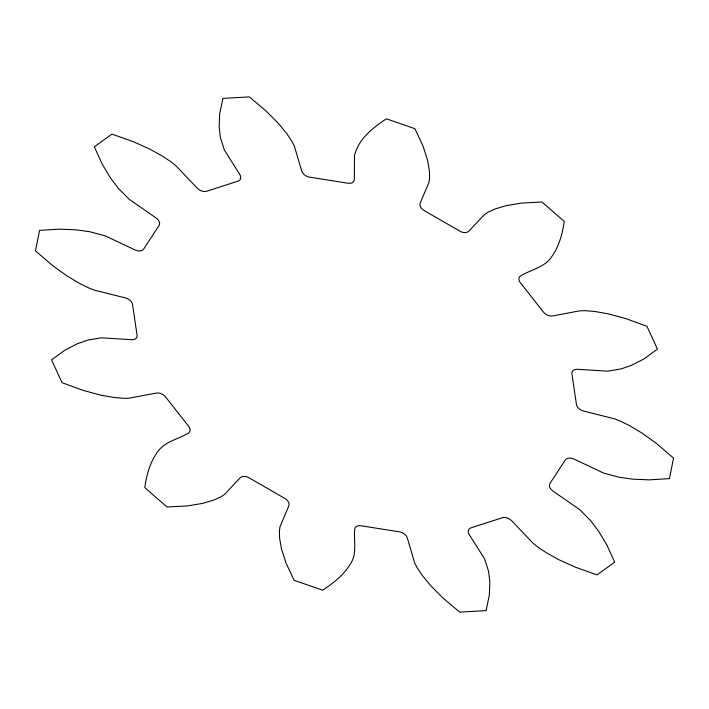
<?xml version="1.0" encoding="UTF-8"?>
<svg xmlns="http://www.w3.org/2000/svg" width="709" height="709" viewBox="0 0 709 709"><rect width="100%" height="100%" fill="white"/><g stroke="black" fill="none" stroke-linecap="round" stroke-linejoin="round"><path stroke-width="1.06" d="M354.482 155.581L354.34 179.368A7.639 5.176 27.2 0 1 347.153 183.09L310.338 177.277A7.639 5.176 27.2 0 1 301.688 171.055L294.35 146.089L291.975 141.472L287.003 133.939L278.708 123.756L266.451 111.348L249.338 96.894L222.91 98.383L219.648 113.989L219.17 127.124L220.428 137.697L224.381 150.042L239.837 174.547A7.639 5.176 27.2 0 1 237.214 181.407L207.489 190.978A7.639 5.176 27.2 0 1 197.315 188.231L175.823 165.676L171.135 161.927L162.707 156.281L150.202 149.324L133.46 141.738L111.951 134.116L94.324 146.807L102.229 164.222L110.48 177.924L118.288 188.257L129.144 199.282L156.051 217.938A7.639 5.176 27.2 0 1 158.692 226.1L144.024 248.496A7.639 5.176 27.2 0 1 135.073 249.967L105.18 235.849L89.795 231.737L76.448 229.867L59.698 229.14L39.562 230.381L35.45 250.871L52.413 265.441L67.178 276.04L79.435 283.37L88.616 287.872L94.288 290.114L125.449 297.931A7.639 5.176 27.2 0 1 132.645 305.198L136.961 334.409A7.639 5.176 27.2 0 1 131.617 339.708L101.334 337.821L87.819 340.09L77.192 343.803L64.918 350.131L51.562 359.906L62.064 382.709L83.538 390.517L100.864 395.179L114.291 397.536L123.703 398.298L129.162 398.192L156.21 393.07A7.639 5.176 27.2 0 1 166.039 397.51L188.186 425.719A7.639 5.176 27.2 0 1 187.885 433.412C177.596 439.456 164.231 441.672 157.292 452.298C149.856 462.658 146.577 475.145 144.769 487.597L167.04 506.988L187.265 505.951L202.517 503.417L213.506 500.173L220.632 496.982L224.416 494.572L240.112 477.884A7.639 5.176 27.2 0 1 249.931 478.3L283.972 497.94A7.639 5.176 27.2 0 1 288.802 505.978L280.011 526.654L279.426 530.899L279.612 538.308L281.482 548.979L285.957 562.893L294.102 580.299L322.595 590.189C333.398 583.161 343.794 574.99 350.503 563.779C357.345 553.605 353.649 541.002 354.66 529.632A7.639 5.176 27.2 0 1 361.847 525.91L398.662 531.723A7.639 5.176 27.2 0 1 407.312 537.945L414.65 562.911L417.025 567.528L421.997 575.061L430.292 585.244L442.549 597.652L459.662 612.106L486.09 610.617L489.352 595.011L489.83 581.876L488.572 571.303L484.619 558.958L469.163 534.453A7.639 5.176 27.2 0 1 471.786 527.593L501.511 518.022A7.639 5.176 27.2 0 1 511.685 520.769L533.177 543.324L537.865 547.073L546.293 552.719L558.798 559.676L575.54 567.262L597.049 574.884L614.676 562.193L606.771 544.778L598.52 531.076L590.712 520.743L579.856 509.718L552.949 491.062A7.639 5.176 27.2 0 1 550.308 482.9L564.976 460.504A7.639 5.176 27.2 0 1 573.927 459.033L603.82 473.151L619.205 477.263L632.552 479.133L649.302 479.86L669.438 478.619L673.55 458.129L656.587 443.559L641.822 432.96L629.565 425.63L620.384 421.128L614.712 418.886L583.551 411.069A7.639 5.176 27.2 0 1 576.355 403.802L572.039 374.591A7.639 5.176 27.2 0 1 577.383 369.292L607.666 371.179L621.181 368.91L631.808 365.197L644.082 358.869L657.438 349.094L646.936 326.291L625.462 318.483L608.136 313.821L594.709 311.464L585.297 310.702L579.838 310.808L552.79 315.93A7.639 5.176 27.2 0 1 542.961 311.49L520.814 283.281A7.639 5.176 27.2 0 1 521.115 275.588C531.404 269.544 544.769 267.328 551.708 256.702C559.144 246.342 562.423 233.855 564.231 221.403L541.96 202.012L521.735 203.049L506.483 205.583L495.494 208.827L488.368 212.018L484.584 214.428L468.888 231.116A7.639 5.176 27.2 0 1 459.069 230.7L425.028 211.06A7.639 5.176 27.2 0 1 420.198 203.022L428.989 182.346L429.574 178.101L429.388 170.692L427.518 160.021L423.043 146.107L414.898 128.701L386.405 118.811C372.872 127.717 358.47 139.044 354.482 155.581"/></g></svg>
